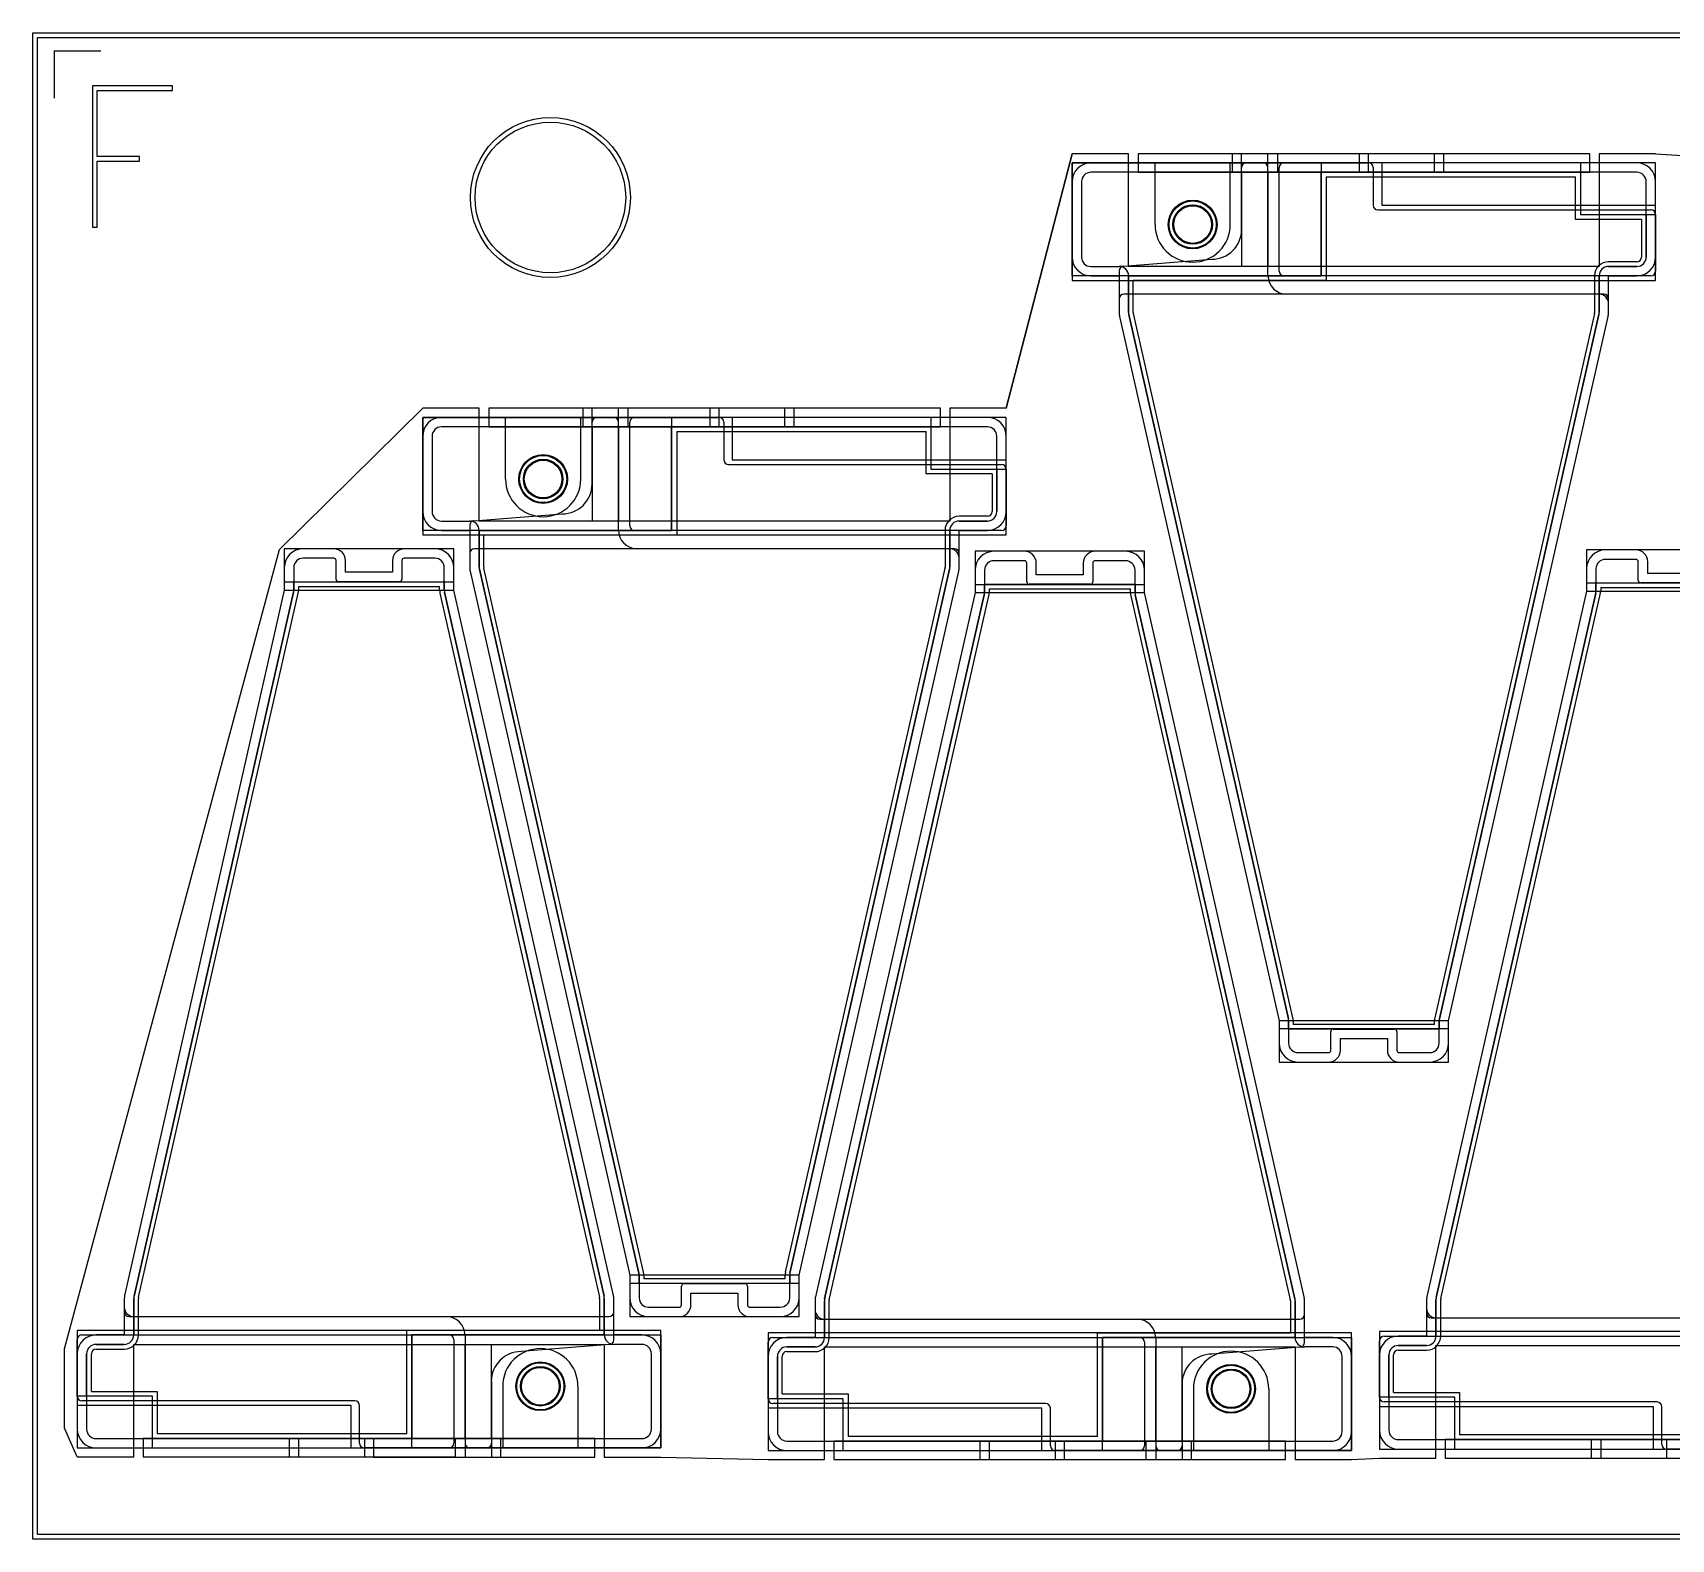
# Model space of a CAD drawing. Header units: millimetres. Extents: x 2.1 to 38.1, y 1.3 to 17.3.
# Drawn here: x 2.08 to 19.49, y 1.34 to 17.34 of the extents above; entities that cross this region are included whole.
import ezdxf

# ---------------------------------------------------------------- set-up
doc = ezdxf.new("R2010")
doc.units = ezdxf.units.MM
for name, color, linetype in [('CARBON', 5, 'Continuous'), ('CF_SHIELD_A', 161, 'Continuous'), ('CF_SHIELD_B', 141, 'Continuous'), ('COPPER_A', 6, 'Continuous'), ('COPPER_B', 211, 'Continuous'), ('COPPER_MID', 230, 'Continuous'), ('glue_pvdf_nonCond', 112, 'Continuous'), ('HOLES', 30, 'Continuous'), ('MARKERS', 1, 'Continuous'), ('OUTLINE', 50, 'Continuous'), ('pvdf_cut', 100, 'Continuous'), ('pvdf_raster', 112, 'Continuous'), ('PZT', 130, 'Continuous'), ('PZT_A', 100, 'Continuous'), ('PZT_RASTER', 116, 'Continuous')]:
    doc.layers.add(name, color=color, linetype=linetype)

msp = doc.modelspace()

# ---------------------------------------------------------------- linework, layer by layer
at = {"layer": 'CARBON'}
for centre, radius in [((14.406, 15.308), 0.259), ((14.406, 15.308), 0.21), ((7.505, 12.605), 0.259), ((7.505, 12.605), 0.21), ((7.475, 2.969), 0.259), ((7.475, 2.969), 0.21), ((14.814, 2.942), 0.259), ((14.814, 2.942), 0.21)]:
    msp.add_circle(centre, radius, dxfattribs=at)
at = {"layer": 'CF_SHIELD_A'}
for p, q in [((12.425, 13.356), (13.125, 16.06)), ((13.725, 16.06), (13.125, 16.06)), ((13.725, 14.863), (13.725, 16.06)), ((13.828, 16.06), (13.828, 15.863)), ((14.826, 16.06), (13.828, 16.06)), ((14.826, 16.06), (14.826, 15.863)), ((14.926, 15.863), (14.926, 16.06)), ((15.206, 16.06), (14.926, 16.06)), ((15.206, 15.863), (15.206, 16.06)), ((15.306, 16.059), (15.306, 15.863)), ((16.971, 16.059), (15.306, 16.059)), ((16.971, 16.059), (16.971, 15.863)), ((18.626, 16.059), (17.071, 16.059)), ((17.071, 16.059), (17.071, 15.863)), ((18.626, 15.863), (18.626, 16.059)), ((19.325, 16.059), (18.725, 16.059)), ((18.725, 16.059), (18.725, 14.863)), ((19.325, 16.059), (19.611, 16.042)), ((13.828, 15.863), (14.826, 15.863)), ((14.926, 15.863), (14.926, 14.863)), ((15.206, 15.863), (15.206, 14.863)), ((15.306, 15.863), (16.971, 15.863)), ((17.071, 15.863), (18.626, 15.863)), ((14.926, 14.863), (13.725, 14.863)), ((18.725, 14.863), (15.206, 14.863)), ((4.705, 11.858), (6.225, 13.357)), ((6.825, 13.357), (6.225, 13.357)), ((6.825, 12.159), (6.825, 13.357)), ((6.927, 13.357), (6.927, 13.159)), ((7.925, 13.357), (6.927, 13.357)), ((7.925, 13.357), (7.925, 13.159)), ((8.025, 13.159), (8.025, 13.357)), ((8.305, 13.357), (8.025, 13.357)), ((8.305, 13.159), (8.305, 13.357)), ((8.405, 13.356), (8.405, 13.159)), ((10.07, 13.356), (8.405, 13.356)), ((10.07, 13.356), (10.07, 13.159)), ((11.725, 13.356), (10.17, 13.356)), ((10.17, 13.356), (10.17, 13.159)), ((11.725, 13.159), (11.725, 13.356)), ((12.425, 13.356), (11.825, 13.356)), ((11.825, 13.356), (11.825, 12.159)), ((6.927, 13.159), (7.925, 13.159)), ((8.025, 13.159), (8.025, 12.159)), ((8.305, 13.159), (8.305, 12.159)), ((8.405, 13.159), (10.07, 13.159)), ((10.17, 13.159), (11.725, 13.159)), ((8.025, 12.159), (6.825, 12.159)), ((11.825, 12.159), (8.305, 12.159)), ((2.419, 3.368), (4.705, 11.858)), ((2.419, 2.524), (2.419, 3.368)), ((3.155, 2.218), (3.155, 3.414)), ((3.155, 3.414), (6.675, 3.414)), ((6.675, 2.414), (6.675, 3.414)), ((6.955, 2.414), (6.955, 3.414)), ((6.955, 3.414), (8.155, 3.414)), ((8.155, 3.414), (8.155, 2.217)), ((10.494, 2.19), (10.494, 3.387)), ((10.494, 3.387), (14.013, 3.387)), ((14.013, 2.387), (14.013, 3.387)), ((14.294, 3.387), (15.494, 3.387)), ((14.294, 2.387), (14.294, 3.387)), ((15.494, 3.387), (15.494, 2.19)), ((16.991, 2.205), (16.991, 3.402)), ((16.991, 3.402), (20.51, 3.402)), ((2.555, 2.218), (2.419, 2.524)), ((4.809, 2.414), (3.254, 2.414)), ((3.254, 2.414), (3.254, 2.218)), ((4.809, 2.218), (4.809, 2.414)), ((4.909, 2.218), (4.909, 2.414)), ((6.575, 2.414), (4.909, 2.414)), ((6.575, 2.218), (6.575, 2.414)), ((6.675, 2.414), (6.675, 2.217)), ((6.955, 2.414), (6.955, 2.217)), ((8.053, 2.414), (7.055, 2.414)), ((7.055, 2.217), (7.055, 2.414)), ((8.053, 2.217), (8.053, 2.414)), ((12.148, 2.387), (10.593, 2.387)), ((10.593, 2.387), (10.593, 2.19)), ((12.148, 2.19), (12.148, 2.387)), ((13.913, 2.387), (12.248, 2.387)), ((12.248, 2.19), (12.248, 2.387)), ((13.913, 2.19), (13.913, 2.387)), ((14.013, 2.387), (14.013, 2.19)), ((14.294, 2.387), (14.294, 2.19)), ((15.391, 2.387), (14.394, 2.387)), ((14.394, 2.19), (14.394, 2.387)), ((15.391, 2.19), (15.391, 2.387)), ((18.645, 2.402), (17.09, 2.402)), ((17.09, 2.402), (17.09, 2.205)), ((18.645, 2.205), (18.645, 2.402)), ((20.41, 2.402), (18.745, 2.402)), ((18.745, 2.205), (18.745, 2.402)), ((2.555, 2.218), (3.155, 2.218)), ((3.254, 2.218), (4.809, 2.218)), ((4.909, 2.218), (6.575, 2.218)), ((6.675, 2.217), (6.955, 2.217)), ((7.055, 2.217), (8.053, 2.217)), ((8.155, 2.217), (8.755, 2.217)), ((8.755, 2.217), (9.894, 2.19)), ((9.894, 2.19), (10.494, 2.19)), ((10.593, 2.19), (12.148, 2.19)), ((12.248, 2.19), (13.913, 2.19)), ((14.013, 2.19), (14.294, 2.19)), ((14.394, 2.19), (15.391, 2.19)), ((15.494, 2.19), (16.094, 2.19)), ((16.094, 2.19), (16.391, 2.205)), ((16.391, 2.205), (16.991, 2.205)), ((17.09, 2.205), (18.645, 2.205)), ((18.745, 2.205), (20.41, 2.205))]:
    msp.add_line(p, q, dxfattribs=at)
at = {"layer": 'CF_SHIELD_B'}
for p, q in [((13.125, 16.06), (12.425, 13.356)), ((13.725, 16.06), (13.125, 16.06)), ((13.725, 14.863), (13.725, 16.06)), ((13.828, 16.06), (13.828, 15.863)), ((16.179, 16.06), (13.828, 16.06)), ((16.179, 15.863), (16.179, 16.059)), ((18.626, 16.059), (16.271, 16.059)), ((16.271, 16.059), (16.271, 15.863)), ((18.626, 15.863), (18.626, 16.059)), ((19.325, 16.059), (18.725, 16.059)), ((18.725, 16.059), (18.725, 14.863)), ((19.325, 16.059), (19.611, 16.042)), ((13.828, 15.863), (16.179, 15.863)), ((16.271, 15.863), (18.626, 15.863)), ((18.725, 14.863), (13.725, 14.863)), ((4.705, 11.858), (6.225, 13.357)), ((6.825, 13.357), (6.225, 13.357)), ((6.825, 12.159), (6.825, 13.357)), ((6.927, 13.357), (6.927, 13.159)), ((9.279, 13.357), (6.927, 13.357)), ((9.279, 13.159), (9.279, 13.356)), ((11.725, 13.356), (9.37, 13.356)), ((9.37, 13.356), (9.37, 13.159)), ((11.725, 13.159), (11.725, 13.356)), ((12.425, 13.356), (11.825, 13.356)), ((11.825, 13.356), (11.825, 12.159)), ((6.927, 13.159), (9.279, 13.159)), ((9.37, 13.159), (11.725, 13.159)), ((11.825, 12.159), (6.825, 12.159)), ((2.419, 3.368), (4.705, 11.858)), ((2.419, 2.524), (2.419, 3.368)), ((3.155, 2.218), (3.155, 3.414)), ((3.155, 3.414), (8.155, 3.414)), ((8.155, 3.414), (8.155, 2.217)), ((10.494, 2.19), (10.494, 3.387)), ((10.494, 3.387), (15.494, 3.387)), ((15.494, 3.387), (15.494, 2.19)), ((16.991, 2.205), (16.991, 3.402)), ((16.991, 3.402), (21.991, 3.402)), ((2.555, 2.218), (2.419, 2.524)), ((5.609, 2.414), (3.254, 2.414)), ((3.254, 2.414), (3.254, 2.218)), ((5.609, 2.218), (5.609, 2.414)), ((8.053, 2.414), (5.701, 2.414)), ((5.701, 2.414), (5.701, 2.218)), ((8.053, 2.217), (8.053, 2.414)), ((12.948, 2.387), (10.593, 2.387)), ((10.593, 2.387), (10.593, 2.19)), ((12.948, 2.19), (12.948, 2.387)), ((15.391, 2.387), (13.04, 2.387)), ((13.04, 2.387), (13.04, 2.19)), ((15.391, 2.19), (15.391, 2.387)), ((19.445, 2.402), (17.09, 2.402)), ((17.09, 2.402), (17.09, 2.205)), ((19.445, 2.205), (19.445, 2.402)), ((2.555, 2.218), (3.155, 2.218)), ((3.254, 2.218), (5.609, 2.218)), ((5.701, 2.217), (8.053, 2.217)), ((8.155, 2.217), (8.755, 2.217)), ((8.755, 2.217), (9.894, 2.19)), ((9.894, 2.19), (10.494, 2.19)), ((10.593, 2.19), (12.948, 2.19)), ((13.04, 2.19), (15.391, 2.19)), ((15.494, 2.19), (16.094, 2.19)), ((16.094, 2.19), (16.391, 2.205)), ((16.391, 2.205), (16.991, 2.205)), ((17.09, 2.205), (19.445, 2.205))]:
    msp.add_line(p, q, dxfattribs=at)
at = {"layer": 'COPPER_A'}
for p, q in [((14.926, 15.256), (14.926, 15.913)), ((15.156, 15.963), (14.976, 15.963)), ((15.206, 14.768), (15.206, 15.913)), ((13.671, 14.866), (14.609, 14.939)), ((18.725, 14.568), (15.406, 14.568)), ((8.255, 13.259), (8.075, 13.259)), ((8.025, 12.552), (8.025, 13.209)), ((8.305, 12.064), (8.305, 13.209)), ((6.771, 12.162), (7.708, 12.236)), ((11.825, 11.864), (8.505, 11.864)), ((3.155, 3.709), (6.475, 3.709)), ((10.494, 3.682), (13.813, 3.682)), ((16.991, 3.696), (20.31, 3.696)), ((6.675, 3.509), (6.675, 2.364)), ((8.209, 3.411), (7.271, 3.338)), ((14.013, 3.482), (14.013, 2.337)), ((15.548, 3.384), (14.61, 3.31)), ((6.955, 3.021), (6.955, 2.364)), ((14.294, 2.994), (14.294, 2.337)), ((6.725, 2.314), (6.905, 2.314)), ((14.063, 2.287), (14.244, 2.287))]:
    msp.add_line(p, q, dxfattribs=at)
at = {"layer": 'COPPER_A', "linetype": 'Continuous', "lineweight": 25}
for p, q in [((13.625, 14.816), (13.625, 14.374)), ((18.825, 14.374), (18.825, 14.468)), ((13.63, 14.33), (15.325, 6.851)), ((17.125, 6.851), (18.82, 14.33)), ((6.725, 12.113), (6.725, 11.67)), ((6.355, 11.864), (4.955, 11.864)), ((20.191, 11.852), (18.791, 11.852)), ((4.755, 11.664), (4.755, 11.426)), ((6.555, 11.426), (6.555, 11.664)), ((11.925, 11.67), (11.925, 11.764)), ((13.694, 11.837), (12.294, 11.837)), ((6.73, 11.626), (8.425, 4.148)), ((10.225, 4.148), (11.92, 11.626)), ((12.094, 11.637), (12.094, 11.398)), ((13.894, 11.398), (13.894, 11.637)), ((18.591, 11.652), (18.591, 11.413)), ((4.755, 11.426), (3.06, 3.947)), ((8.25, 3.947), (6.555, 11.426)), ((12.094, 11.398), (10.399, 3.92)), ((15.589, 3.92), (13.894, 11.398)), ((18.591, 11.413), (16.896, 3.935)), ((15.325, 6.851), (15.325, 6.613)), ((17.125, 6.613), (17.125, 6.851)), ((15.525, 6.413), (16.925, 6.413)), ((8.425, 4.148), (8.425, 3.909)), ((10.225, 3.909), (10.225, 4.148)), ((3.055, 3.903), (3.055, 3.809)), ((8.255, 3.461), (8.255, 3.903)), ((10.394, 3.876), (10.394, 3.782)), ((15.594, 3.433), (15.594, 3.876)), ((16.891, 3.891), (16.891, 3.796)), ((8.625, 3.709), (10.025, 3.709))]:
    msp.add_line(p, q, dxfattribs=at)
at = {"layer": 'COPPER_A'}
for centre in [(14.406, 15.308), (7.505, 12.605), (7.475, 2.969), (14.814, 2.942)]:
    msp.add_circle(centre, 0.2, dxfattribs=at)
for centre, radius, start, end in [((14.976, 15.913), 0.05, 90, 180), ((15.156, 15.913), 0.05, 0, 90), ((14.609, 15.256), 0.317, 270, 0), ((13.675, 14.816), 0.05, 94.4736, 180), ((15.406, 14.768), 0.2, 180, 270), ((8.075, 13.209), 0.05, 90, 180), ((8.255, 13.209), 0.05, 0, 90), ((7.708, 12.552), 0.317, 270, 0), ((6.775, 12.113), 0.05, 94.4736, 180), ((8.505, 12.064), 0.2, 180, 270), ((6.475, 3.509), 0.2, 0, 90), ((13.813, 3.482), 0.2, 0, 90), ((7.271, 3.021), 0.317, 90, 180), ((8.205, 3.461), 0.05, 274.4736, 0), ((14.61, 2.994), 0.317, 90, 180), ((15.544, 3.433), 0.05, 274.4736, 0), ((6.725, 2.364), 0.05, 180, 270), ((6.905, 2.364), 0.05, 270, 0), ((14.063, 2.337), 0.05, 180, 270), ((14.244, 2.337), 0.05, 270, 0)]:
    msp.add_arc(centre, radius, start, end, dxfattribs=at)
at = {"layer": 'COPPER_A', "lineweight": 25}
for centre, start, end in [((18.725, 14.468), 0, 90), ((11.825, 11.764), 0, 90), ((3.155, 3.809), 180, 270), ((10.494, 3.782), 180, 270), ((16.991, 3.796), 180, 270)]:
    msp.add_arc(centre, 0.1, start, end, dxfattribs=at)
at = {"layer": 'COPPER_A', "linetype": 'Continuous', "lineweight": 25}
for centre, start, end in [((13.825, 14.374), 180, 192.7712), ((18.625, 14.374), 347.2288, 0), ((4.955, 11.664), 90, 180), ((6.355, 11.664), 0, 90), ((18.791, 11.652), 90, 180), ((6.925, 11.67), 180, 192.7712), ((11.725, 11.67), 347.2288, 0), ((12.294, 11.637), 90, 180), ((13.694, 11.637), 0, 90), ((15.525, 6.613), 180, 270), ((16.925, 6.613), 270, 0), ((3.255, 3.903), 167.2288, 180), ((8.055, 3.903), 0, 12.7712), ((8.625, 3.909), 180, 270), ((10.025, 3.909), 270, 0), ((10.594, 3.876), 167.2288, 180), ((15.394, 3.876), 0, 12.7712), ((17.091, 3.891), 167.2288, 180)]:
    msp.add_arc(centre, 0.2, start, end, dxfattribs=at)
at = {"layer": 'COPPER_B'}
for p, q in [((15.325, 14.813), (15.325, 15.913)), ((15.375, 15.963), (16.275, 15.963)), ((16.325, 15.913), (16.325, 15.513)), ((16.375, 15.463), (19.275, 15.463)), ((19.325, 15.413), (19.325, 14.813)), ((18.825, 14.763), (15.375, 14.763)), ((19.275, 14.763), (18.825, 14.763)), ((18.775, 14.568), (13.675, 14.568)), ((8.475, 13.259), (9.375, 13.259)), ((8.425, 12.109), (8.425, 13.209)), ((9.425, 13.209), (9.425, 12.809)), ((9.475, 12.759), (12.375, 12.759)), ((12.425, 12.709), (12.425, 12.109)), ((11.925, 12.059), (8.475, 12.059)), ((12.375, 12.059), (11.925, 12.059)), ((11.875, 11.864), (6.775, 11.864)), ((3.105, 3.709), (8.205, 3.709)), ((10.444, 3.682), (15.544, 3.682)), ((16.941, 3.696), (22.041, 3.696)), ((2.605, 3.514), (3.055, 3.514)), ((3.055, 3.514), (6.505, 3.514)), ((9.944, 3.487), (10.394, 3.487)), ((10.394, 3.487), (13.844, 3.487)), ((16.441, 3.502), (16.891, 3.502)), ((16.891, 3.502), (20.341, 3.502)), ((2.555, 2.864), (2.555, 3.464)), ((6.555, 3.464), (6.555, 2.364)), ((9.894, 2.837), (9.894, 3.437)), ((13.894, 3.437), (13.894, 2.337)), ((16.391, 2.852), (16.391, 3.452)), ((5.505, 2.814), (2.605, 2.814)), ((12.844, 2.787), (9.944, 2.787)), ((19.341, 2.802), (16.441, 2.802)), ((5.555, 2.364), (5.555, 2.764)), ((12.894, 2.337), (12.894, 2.737)), ((19.391, 2.352), (19.391, 2.752)), ((6.505, 2.314), (5.605, 2.314)), ((13.844, 2.287), (12.944, 2.287)), ((20.341, 2.302), (19.441, 2.302))]:
    msp.add_line(p, q, dxfattribs=at)
at = {"layer": 'COPPER_B', "linetype": 'Continuous', "lineweight": 25}
for p, q in [((13.625, 14.518), (13.625, 14.374)), ((18.825, 14.374), (18.825, 14.518)), ((13.63, 14.33), (15.325, 6.851)), ((17.125, 6.851), (18.82, 14.33)), ((6.355, 11.864), (4.955, 11.864)), ((20.191, 11.852), (18.791, 11.852)), ((4.755, 11.664), (4.755, 11.426)), ((6.555, 11.426), (6.555, 11.664)), ((6.725, 11.814), (6.725, 11.67)), ((11.925, 11.67), (11.925, 11.814)), ((13.694, 11.837), (12.294, 11.837)), ((6.73, 11.626), (8.425, 4.148)), ((10.225, 4.148), (11.92, 11.626)), ((12.094, 11.637), (12.094, 11.398)), ((13.894, 11.398), (13.894, 11.637)), ((18.591, 11.652), (18.591, 11.413)), ((4.755, 11.426), (3.06, 3.947)), ((8.25, 3.947), (6.555, 11.426)), ((12.094, 11.398), (10.399, 3.92)), ((15.589, 3.92), (13.894, 11.398)), ((18.591, 11.413), (16.896, 3.935)), ((15.325, 6.851), (15.325, 6.613)), ((17.125, 6.613), (17.125, 6.851)), ((15.525, 6.413), (16.925, 6.413)), ((8.425, 4.148), (8.425, 3.909)), ((10.225, 3.909), (10.225, 4.148)), ((3.055, 3.903), (3.055, 3.759)), ((8.255, 3.759), (8.255, 3.903)), ((10.394, 3.876), (10.394, 3.732)), ((15.594, 3.732), (15.594, 3.876)), ((16.891, 3.891), (16.891, 3.746)), ((8.625, 3.709), (10.025, 3.709))]:
    msp.add_line(p, q, dxfattribs=at)
at = {"layer": 'COPPER_B'}
for centre, start, end in [((15.375, 15.913), 90, 180), ((16.275, 15.913), 0, 90), ((16.375, 15.513), 180, 270), ((19.275, 15.413), 0, 90), ((15.375, 14.813), 180, 270), ((19.275, 14.813), 270, 0), ((18.775, 14.518), 0, 90), ((8.475, 13.209), 90, 180), ((9.375, 13.209), 0, 90), ((9.475, 12.809), 180, 270), ((12.375, 12.709), 0, 90), ((8.475, 12.109), 180, 270), ((12.375, 12.109), 270, 0), ((11.875, 11.814), 0, 90), ((3.105, 3.759), 180, 270), ((10.444, 3.732), 180, 270), ((16.941, 3.746), 180, 270), ((2.605, 3.464), 90, 180), ((6.505, 3.464), 0, 90), ((9.944, 3.437), 90, 180), ((13.844, 3.437), 0, 90), ((16.441, 3.452), 90, 180), ((2.605, 2.864), 180, 270), ((5.505, 2.764), 0, 90), ((9.944, 2.837), 180, 270), ((12.844, 2.737), 0, 90), ((16.441, 2.852), 180, 270), ((19.341, 2.752), 0, 90), ((5.605, 2.364), 180, 270), ((6.505, 2.364), 270, 0), ((12.944, 2.337), 180, 270), ((13.844, 2.337), 270, 0), ((19.441, 2.352), 180, 270)]:
    msp.add_arc(centre, 0.05, start, end, dxfattribs=at)
at = {"layer": 'COPPER_B', "lineweight": 25}
for centre, start, end in [((13.675, 14.518), 90, 180), ((6.775, 11.814), 90, 180), ((8.205, 3.759), 270, 0), ((15.544, 3.732), 270, 0)]:
    msp.add_arc(centre, 0.05, start, end, dxfattribs=at)
at = {"layer": 'COPPER_B', "linetype": 'Continuous', "lineweight": 25}
for centre, start, end in [((13.825, 14.374), 180, 192.7712), ((18.625, 14.374), 347.2288, 0), ((4.955, 11.664), 90, 180), ((6.355, 11.664), 0, 90), ((18.791, 11.652), 90, 180), ((6.925, 11.67), 180, 192.7712), ((11.725, 11.67), 347.2288, 0), ((12.294, 11.637), 90, 180), ((13.694, 11.637), 0, 90), ((15.525, 6.613), 180, 270), ((16.925, 6.613), 270, 0), ((3.255, 3.903), 167.2288, 180), ((8.055, 3.903), 0, 12.7712), ((8.625, 3.909), 180, 270), ((10.025, 3.909), 270, 0), ((10.594, 3.876), 167.2288, 180), ((15.394, 3.876), 0, 12.7712), ((17.091, 3.891), 167.2288, 180)]:
    msp.add_arc(centre, 0.2, start, end, dxfattribs=at)
at = {"layer": 'COPPER_MID', "linetype": 'Continuous', "lineweight": 25}
for p, q in [((14.006, 15.963), (13.325, 15.963)), ((19.125, 15.963), (14.806, 15.963)), ((13.125, 15.763), (13.125, 14.963)), ((19.325, 14.963), (19.325, 15.763)), ((13.325, 14.763), (13.625, 14.763)), ((13.625, 14.763), (13.625, 14.374)), ((18.825, 14.763), (19.125, 14.763)), ((18.825, 14.374), (18.825, 14.763)), ((13.63, 14.33), (15.325, 6.851)), ((17.125, 6.851), (18.82, 14.33)), ((7.105, 13.259), (6.425, 13.259)), ((12.225, 13.259), (7.905, 13.259)), ((6.225, 13.059), (6.225, 12.259)), ((12.425, 12.259), (12.425, 13.059)), ((6.425, 12.059), (6.725, 12.059)), ((6.725, 12.059), (6.725, 11.67)), ((11.925, 12.059), (12.225, 12.059)), ((11.925, 11.67), (11.925, 12.059)), ((6.355, 11.864), (4.955, 11.864)), ((20.191, 11.852), (18.791, 11.852)), ((4.755, 11.664), (4.755, 11.426)), ((6.555, 11.426), (6.555, 11.664)), ((13.694, 11.837), (12.294, 11.837)), ((6.73, 11.626), (8.425, 4.148)), ((10.225, 4.148), (11.92, 11.626)), ((12.094, 11.637), (12.094, 11.398)), ((13.894, 11.398), (13.894, 11.637)), ((18.591, 11.652), (18.591, 11.413)), ((4.755, 11.426), (3.06, 3.947)), ((8.25, 3.947), (6.555, 11.426)), ((12.094, 11.398), (10.399, 3.92)), ((15.589, 3.92), (13.894, 11.398)), ((18.591, 11.413), (16.896, 3.935)), ((15.325, 6.851), (15.325, 6.613)), ((17.125, 6.613), (17.125, 6.851)), ((15.525, 6.413), (16.925, 6.413)), ((8.425, 4.148), (8.425, 3.909)), ((10.225, 3.909), (10.225, 4.148)), ((3.055, 3.903), (3.055, 3.514)), ((8.255, 3.514), (8.255, 3.903)), ((10.394, 3.876), (10.394, 3.487)), ((15.594, 3.487), (15.594, 3.876)), ((16.891, 3.891), (16.891, 3.502)), ((8.625, 3.709), (10.025, 3.709)), ((3.055, 3.514), (2.755, 3.514)), ((8.555, 3.514), (8.255, 3.514)), ((10.394, 3.487), (10.094, 3.487)), ((15.894, 3.487), (15.594, 3.487)), ((16.891, 3.502), (16.591, 3.502)), ((2.555, 3.314), (2.555, 2.514)), ((8.755, 2.514), (8.755, 3.314)), ((9.894, 3.287), (9.894, 2.487)), ((16.094, 2.487), (16.094, 3.287)), ((16.391, 3.302), (16.391, 2.502)), ((2.755, 2.314), (7.075, 2.314)), ((7.875, 2.314), (8.555, 2.314)), ((10.094, 2.287), (14.414, 2.287)), ((15.214, 2.287), (15.894, 2.287)), ((16.591, 2.302), (20.91, 2.302))]:
    msp.add_line(p, q, dxfattribs=at)
at = {"layer": 'COPPER_MID'}
for p, q in [((14.006, 15.308), (14.006, 15.963)), ((14.806, 15.308), (14.806, 15.963)), ((7.105, 12.605), (7.105, 13.259)), ((7.905, 12.605), (7.905, 13.259)), ((7.075, 2.969), (7.075, 2.314)), ((7.875, 2.969), (7.875, 2.314)), ((14.414, 2.942), (14.414, 2.287)), ((15.214, 2.942), (15.214, 2.287))]:
    msp.add_line(p, q, dxfattribs=at)
at = {"layer": 'COPPER_MID', "linetype": 'Continuous', "lineweight": 25}
for centre, start, end in [((13.325, 15.763), 90, 180), ((19.125, 15.763), 0, 90), ((13.325, 14.963), 180, 270), ((19.125, 14.963), 270, 0), ((13.825, 14.374), 180, 192.7712), ((18.625, 14.374), 347.2288, 0), ((6.425, 13.059), 90, 180), ((12.225, 13.059), 0, 90), ((6.425, 12.259), 180, 270), ((12.225, 12.259), 270, 0), ((4.955, 11.664), 90, 180), ((6.355, 11.664), 0, 90), ((18.791, 11.652), 90, 180), ((6.925, 11.67), 180, 192.7712), ((11.725, 11.67), 347.2288, 0), ((12.294, 11.637), 90, 180), ((13.694, 11.637), 0, 90), ((15.525, 6.613), 180, 270), ((16.925, 6.613), 270, 0), ((3.255, 3.903), 167.2288, 180), ((8.055, 3.903), 0, 12.7712), ((8.625, 3.909), 180, 270), ((10.025, 3.909), 270, 0), ((10.594, 3.876), 167.2288, 180), ((15.394, 3.876), 0, 12.7712), ((17.091, 3.891), 167.2288, 180), ((2.755, 3.314), 90, 180), ((8.555, 3.314), 0, 90), ((10.094, 3.287), 90, 180), ((15.894, 3.287), 0, 90), ((16.591, 3.302), 90, 180), ((2.755, 2.514), 180, 270), ((8.555, 2.514), 270, 0), ((10.094, 2.487), 180, 270), ((15.894, 2.487), 270, 0), ((16.591, 2.502), 180, 270)]:
    msp.add_arc(centre, 0.2, start, end, dxfattribs=at)
at = {"layer": 'COPPER_MID'}
for centre, start, end in [((14.406, 15.308), 180, 0), ((7.505, 12.605), 180, 0), ((7.475, 2.969), 0, 180), ((14.814, 2.942), 0, 180)]:
    msp.add_arc(centre, 0.4, start, end, dxfattribs=at)
at = {"layer": 'glue_pvdf_nonCond'}
for p, q in [((13.125, 14.763), (13.125, 15.963)), ((13.125, 15.963), (15.77, 15.963)), ((15.77, 15.963), (15.77, 14.763)), ((19.325, 15.963), (16.415, 15.963)), ((16.415, 15.963), (16.415, 15.513)), ((19.325, 15.513), (19.325, 15.963)), ((16.415, 15.513), (19.325, 15.513)), ((15.77, 14.763), (13.125, 14.763)), ((6.225, 12.059), (6.225, 13.259)), ((6.225, 13.259), (8.87, 13.259)), ((8.87, 13.259), (8.87, 12.059)), ((12.425, 13.259), (9.514, 13.259)), ((9.514, 13.259), (9.514, 12.809)), ((12.425, 12.809), (12.425, 13.259)), ((9.514, 12.809), (12.425, 12.809)), ((8.87, 12.059), (6.225, 12.059)), ((6.11, 3.514), (8.755, 3.514)), ((6.11, 2.314), (6.11, 3.514)), ((8.755, 3.514), (8.755, 2.314)), ((13.449, 3.487), (16.094, 3.487)), ((13.449, 2.287), (13.449, 3.487)), ((16.094, 3.487), (16.094, 2.287)), ((5.465, 2.764), (2.555, 2.764)), ((2.555, 2.764), (2.555, 2.314)), ((5.465, 2.314), (5.465, 2.764)), ((12.804, 2.737), (9.894, 2.737)), ((9.894, 2.737), (9.894, 2.287)), ((12.804, 2.287), (12.804, 2.737)), ((19.301, 2.752), (16.391, 2.752)), ((16.391, 2.752), (16.391, 2.302)), ((19.301, 2.302), (19.301, 2.752)), ((2.555, 2.314), (5.465, 2.314)), ((8.755, 2.314), (6.11, 2.314)), ((9.894, 2.287), (12.804, 2.287)), ((16.094, 2.287), (13.449, 2.287)), ((16.391, 2.302), (19.301, 2.302))]:
    msp.add_line(p, q, dxfattribs=at)
for points in [[(4.755, 11.513), (6.555, 11.513), (6.555, 11.864), (4.755, 11.864)], [(18.591, 11.501), (20.391, 11.501), (20.391, 11.852), (18.591, 11.852)], [(12.094, 11.486), (13.894, 11.486), (13.894, 11.837), (12.094, 11.837)], [(17.125, 6.764), (15.325, 6.764), (15.325, 6.413), (17.125, 6.413)], [(10.225, 4.06), (8.425, 4.06), (8.425, 3.709), (10.225, 3.709)]]:
    msp.add_lwpolyline(points, close=True, dxfattribs=at)
at = {"layer": 'HOLES'}
for radius in [0.85, 0.8]:
    msp.add_circle((7.582, 15.595), radius, dxfattribs=at)
at = {"layer": 'MARKERS'}
for p, q in [((2.309, 17.153), (2.804, 17.153)), ((2.309, 17.153), (2.309, 16.651)), ((2.718, 16.781), (2.718, 15.281)), ((3.568, 16.781), (2.718, 16.781)), ((2.768, 16.031), (2.768, 16.731)), ((2.768, 16.731), (3.568, 16.731)), ((3.568, 16.731), (3.568, 16.781)), ((3.218, 16.031), (2.768, 16.031)), ((3.218, 15.981), (3.218, 16.031)), ((2.768, 15.281), (2.768, 15.981)), ((2.768, 15.981), (3.218, 15.981)), ((2.718, 15.281), (2.768, 15.281))]:
    msp.add_line(p, q, dxfattribs=at)
at = {"layer": 'OUTLINE'}
for points in [[(38.082, 16.315), (38.082, 1.345), (2.082, 1.345), (2.082, 17.345), (37.053, 17.345)], [(38.032, 16.295), (38.032, 1.395), (2.132, 1.395), (2.132, 17.295), (37.032, 17.295)]]:
    msp.add_lwpolyline(points, dxfattribs=at)
at = {"layer": 'pvdf_cut'}
for p, q in [((13.125, 14.763), (13.125, 15.963)), ((13.125, 15.963), (15.77, 15.963)), ((15.77, 15.963), (15.77, 14.763)), ((19.325, 15.963), (18.525, 15.963)), ((18.525, 15.963), (18.525, 15.413)), ((19.325, 15.413), (19.325, 15.963)), ((18.525, 15.413), (19.325, 15.413)), ((15.77, 14.763), (13.125, 14.763)), ((6.225, 12.059), (6.225, 13.259)), ((6.225, 13.259), (8.87, 13.259)), ((8.87, 13.259), (8.87, 12.059)), ((12.425, 13.259), (11.625, 13.259)), ((11.625, 13.259), (11.625, 12.709)), ((12.425, 12.709), (12.425, 13.259)), ((11.625, 12.709), (12.425, 12.709)), ((8.87, 12.059), (6.225, 12.059)), ((6.11, 3.514), (8.755, 3.514)), ((6.11, 2.314), (6.11, 3.514)), ((8.755, 3.514), (8.755, 2.314)), ((13.449, 3.487), (16.094, 3.487)), ((13.449, 2.287), (13.449, 3.487)), ((16.094, 3.487), (16.094, 2.287)), ((3.355, 2.864), (2.555, 2.864)), ((2.555, 2.864), (2.555, 2.314)), ((3.355, 2.314), (3.355, 2.864)), ((10.694, 2.837), (9.894, 2.837)), ((9.894, 2.837), (9.894, 2.287)), ((10.694, 2.287), (10.694, 2.837)), ((17.191, 2.852), (16.391, 2.852)), ((16.391, 2.852), (16.391, 2.302)), ((17.191, 2.302), (17.191, 2.852)), ((2.555, 2.314), (3.355, 2.314)), ((8.755, 2.314), (6.11, 2.314)), ((9.894, 2.287), (10.694, 2.287)), ((16.094, 2.287), (13.449, 2.287)), ((16.391, 2.302), (17.191, 2.302))]:
    msp.add_line(p, q, dxfattribs=at)
for points in [[(4.755, 11.513), (6.555, 11.513), (6.555, 11.864), (4.755, 11.864)], [(18.591, 11.501), (20.391, 11.501), (20.391, 11.852), (18.591, 11.852)], [(12.094, 11.486), (13.894, 11.486), (13.894, 11.837), (12.094, 11.837)], [(17.125, 6.764), (15.325, 6.764), (15.325, 6.413), (17.125, 6.413)], [(10.225, 4.06), (8.425, 4.06), (8.425, 3.709), (10.225, 3.709)]]:
    msp.add_lwpolyline(points, close=True, dxfattribs=at)
at = {"layer": 'pvdf_raster', "linetype": 'Continuous', "lineweight": 25}
for p, q in [((15.77, 15.863), (18.525, 15.863)), ((15.825, 15.813), (18.475, 15.813)), ((19.175, 15.363), (19.175, 14.963)), ((19.225, 15.413), (19.225, 14.963)), ((19.125, 14.913), (18.825, 14.913)), ((19.125, 14.863), (18.825, 14.863)), ((13.725, 14.374), (13.725, 14.763)), ((13.775, 14.374), (13.775, 14.713)), ((18.675, 14.763), (18.675, 14.374)), ((18.725, 14.763), (18.725, 14.374)), ((15.423, 6.873), (13.728, 14.352)), ((15.471, 6.884), (13.776, 14.363)), ((18.674, 14.363), (16.979, 6.884)), ((18.723, 14.352), (17.028, 6.873)), ((8.87, 13.159), (11.625, 13.159)), ((8.925, 13.109), (11.575, 13.109)), ((12.325, 12.709), (12.325, 12.259)), ((12.275, 12.659), (12.275, 12.259)), ((12.225, 12.209), (11.925, 12.209)), ((6.825, 11.67), (6.825, 12.059)), ((11.775, 12.059), (11.775, 11.67)), ((11.825, 12.059), (11.825, 11.67)), ((12.225, 12.159), (11.925, 12.159)), ((6.875, 11.67), (6.875, 12.009)), ((4.855, 11.514), (6.455, 11.514)), ((4.855, 11.426), (4.855, 11.514)), ((6.455, 11.514), (6.455, 11.426)), ((8.522, 4.17), (6.827, 11.648)), ((8.571, 4.181), (6.876, 11.659)), ((11.773, 11.659), (10.078, 4.181)), ((11.822, 11.648), (10.127, 4.17)), ((18.691, 11.502), (20.291, 11.502)), ((18.691, 11.413), (18.691, 11.502)), ((3.158, 3.925), (4.853, 11.404)), ((3.206, 3.914), (4.901, 11.393)), ((4.905, 11.464), (6.405, 11.464)), ((6.409, 11.393), (8.104, 3.914)), ((6.458, 11.404), (8.153, 3.925)), ((10.496, 3.898), (12.192, 11.376)), ((10.545, 3.887), (12.24, 11.365)), ((12.194, 11.487), (13.794, 11.487)), ((12.194, 11.398), (12.194, 11.487)), ((12.244, 11.437), (13.744, 11.437)), ((13.748, 11.365), (15.443, 3.887)), ((13.794, 11.487), (13.794, 11.398)), ((13.796, 11.376), (15.492, 3.898)), ((16.993, 3.913), (18.688, 11.391)), ((17.042, 3.902), (18.737, 11.38)), ((18.741, 11.452), (20.241, 11.452)), ((15.425, 6.763), (15.425, 6.851)), ((16.975, 6.813), (15.475, 6.813)), ((17.025, 6.851), (17.025, 6.763)), ((17.025, 6.763), (15.425, 6.763)), ((8.525, 4.059), (8.525, 4.148)), ((10.125, 4.059), (8.525, 4.059)), ((10.075, 4.109), (8.575, 4.109)), ((10.125, 4.148), (10.125, 4.059)), ((3.155, 3.514), (3.155, 3.903)), ((3.205, 3.514), (3.205, 3.903)), ((8.105, 3.903), (8.105, 3.564)), ((8.155, 3.903), (8.155, 3.514)), ((10.494, 3.487), (10.494, 3.876)), ((10.544, 3.487), (10.544, 3.876)), ((15.444, 3.876), (15.444, 3.537)), ((15.494, 3.876), (15.494, 3.487)), ((16.991, 3.502), (16.991, 3.891)), ((17.041, 3.502), (17.041, 3.891)), ((2.655, 2.864), (2.655, 3.314)), ((2.705, 2.914), (2.705, 3.314)), ((2.755, 3.414), (3.055, 3.414)), ((2.755, 3.364), (3.055, 3.364)), ((10.094, 3.387), (10.394, 3.387)), ((10.094, 3.337), (10.394, 3.337)), ((16.591, 3.402), (16.891, 3.402)), ((16.591, 3.352), (16.891, 3.352)), ((9.994, 2.837), (9.994, 3.287)), ((10.044, 2.887), (10.044, 3.287)), ((16.491, 2.852), (16.491, 3.302)), ((16.541, 2.902), (16.541, 3.302)), ((6.055, 2.464), (3.405, 2.464)), ((13.394, 2.437), (10.744, 2.437)), ((19.891, 2.452), (17.241, 2.452)), ((6.11, 2.414), (3.355, 2.414)), ((13.449, 2.387), (10.694, 2.387)), ((19.946, 2.402), (17.191, 2.402))]:
    msp.add_line(p, q, dxfattribs=at)
at = {"layer": 'pvdf_raster'}
for p, q in [((15.77, 14.763), (15.77, 15.863)), ((18.525, 15.863), (18.525, 15.413)), ((15.825, 15.813), (15.825, 14.763)), ((18.475, 15.363), (18.475, 15.813)), ((19.175, 15.363), (18.475, 15.363)), ((18.525, 15.413), (19.225, 15.413)), ((13.725, 14.763), (15.77, 14.763)), ((15.825, 14.713), (13.775, 14.713)), ((15.825, 14.763), (15.825, 14.713)), ((8.87, 12.059), (8.87, 13.159)), ((8.925, 13.109), (8.925, 12.059)), ((11.575, 12.659), (11.575, 13.109)), ((11.625, 13.159), (11.625, 12.709)), ((11.625, 12.709), (12.325, 12.709)), ((12.275, 12.659), (11.575, 12.659)), ((6.825, 12.059), (8.87, 12.059)), ((8.925, 12.059), (8.925, 12.009)), ((8.925, 12.009), (6.875, 12.009)), ((4.905, 11.464), (4.905, 11.426)), ((6.405, 11.426), (6.405, 11.464)), ((12.244, 11.437), (12.244, 11.398)), ((13.744, 11.398), (13.744, 11.437)), ((18.741, 11.452), (18.741, 11.413)), ((15.475, 6.851), (15.475, 6.813)), ((16.975, 6.813), (16.975, 6.851)), ((8.575, 4.148), (8.575, 4.109)), ((10.075, 4.109), (10.075, 4.148)), ((6.055, 3.514), (6.055, 3.564)), ((6.055, 3.564), (8.105, 3.564)), ((6.055, 2.464), (6.055, 3.514)), ((8.155, 3.514), (6.11, 3.514)), ((6.11, 3.514), (6.11, 2.414)), ((13.394, 3.487), (13.394, 3.537)), ((13.394, 3.537), (15.444, 3.537)), ((13.394, 2.437), (13.394, 3.487)), ((15.494, 3.487), (13.449, 3.487)), ((13.449, 3.487), (13.449, 2.387)), ((3.355, 2.864), (2.655, 2.864)), ((2.705, 2.914), (3.405, 2.914)), ((3.355, 2.414), (3.355, 2.864)), ((3.405, 2.914), (3.405, 2.464)), ((10.694, 2.837), (9.994, 2.837)), ((10.044, 2.887), (10.744, 2.887)), ((10.694, 2.387), (10.694, 2.837)), ((10.744, 2.887), (10.744, 2.437)), ((17.191, 2.852), (16.491, 2.852)), ((16.541, 2.902), (17.241, 2.902)), ((17.191, 2.402), (17.191, 2.852)), ((17.241, 2.902), (17.241, 2.452))]:
    msp.add_line(p, q, dxfattribs=at)
at = {"layer": 'pvdf_raster', "linetype": 'Continuous', "lineweight": 25}
for centre, radius, start, end in [((18.825, 14.763), 0.15, 90, 180), ((18.825, 14.763), 0.1, 90, 180), ((19.125, 14.963), 0.1, 270, 0), ((19.125, 14.963), 0.05, 270, 0), ((13.825, 14.374), 0.1, 180, 192.7712), ((13.825, 14.374), 0.05, 180, 192.7712), ((18.625, 14.374), 0.05, 347.2288, 0), ((18.625, 14.374), 0.1, 347.2288, 0), ((11.925, 12.059), 0.15, 90, 180), ((12.225, 12.259), 0.1, 270, 0), ((12.225, 12.259), 0.05, 270, 0), ((11.925, 12.059), 0.1, 90, 180), ((6.925, 11.67), 0.1, 180, 192.7712), ((6.925, 11.67), 0.05, 180, 192.7712), ((11.725, 11.67), 0.05, 347.2288, 0), ((11.725, 11.67), 0.1, 347.2288, 0), ((4.755, 11.426), 0.1, 347.2288, 0), ((4.755, 11.426), 0.15, 347.2288, 0), ((6.555, 11.426), 0.15, 180, 192.7712), ((6.555, 11.426), 0.1, 180, 192.7712), ((12.094, 11.398), 0.1, 347.2288, 0), ((12.094, 11.398), 0.15, 347.2288, 0), ((13.894, 11.398), 0.15, 180, 192.7712), ((13.894, 11.398), 0.1, 180, 192.7712), ((18.591, 11.413), 0.1, 347.2288, 0), ((18.591, 11.413), 0.15, 347.2288, 0), ((15.325, 6.851), 0.1, 0, 12.7712), ((15.325, 6.851), 0.15, 0, 12.7712), ((17.125, 6.851), 0.15, 167.2288, 180), ((17.125, 6.851), 0.1, 167.2288, 180), ((8.425, 4.148), 0.15, 0, 12.7712), ((10.225, 4.148), 0.15, 167.2288, 180), ((8.425, 4.148), 0.1, 0, 12.7712), ((10.225, 4.148), 0.1, 167.2288, 180), ((3.255, 3.903), 0.1, 167.2288, 180), ((3.255, 3.903), 0.05, 167.2288, 180), ((8.055, 3.903), 0.05, 0, 12.7712), ((8.055, 3.903), 0.1, 0, 12.7712), ((10.594, 3.876), 0.1, 167.2288, 180), ((10.594, 3.876), 0.05, 167.2288, 180), ((15.394, 3.876), 0.05, 0, 12.7712), ((15.394, 3.876), 0.1, 0, 12.7712), ((17.091, 3.891), 0.1, 167.2288, 180), ((17.091, 3.891), 0.05, 167.2288, 180), ((3.055, 3.514), 0.1, 270, 0), ((3.055, 3.514), 0.15, 270, 0), ((10.394, 3.487), 0.1, 270, 0), ((10.394, 3.487), 0.15, 270, 0), ((16.891, 3.502), 0.1, 270, 0), ((16.891, 3.502), 0.15, 270, 0), ((2.755, 3.314), 0.1, 90, 180), ((2.755, 3.314), 0.05, 90, 180), ((10.094, 3.287), 0.1, 90, 180), ((10.094, 3.287), 0.05, 90, 180), ((16.591, 3.302), 0.1, 90, 180), ((16.591, 3.302), 0.05, 90, 180)]:
    msp.add_arc(centre, radius, start, end, dxfattribs=at)
at = {"layer": 'PZT', "linetype": 'Continuous', "lineweight": 25}
for p, q in [((19.125, 15.963), (13.325, 15.963)), ((19.125, 15.863), (13.325, 15.863)), ((13.125, 15.763), (13.125, 14.963)), ((13.225, 15.763), (13.225, 14.963)), ((19.225, 14.963), (19.225, 15.763)), ((19.325, 14.963), (19.325, 15.763)), ((13.325, 14.863), (13.625, 14.863)), ((18.825, 14.863), (19.125, 14.863)), ((13.325, 14.763), (13.625, 14.763)), ((13.625, 14.763), (13.625, 14.374)), ((13.725, 14.763), (13.725, 14.374)), ((18.725, 14.374), (18.725, 14.763)), ((18.825, 14.763), (19.125, 14.763)), ((18.825, 14.374), (18.825, 14.763)), ((13.63, 14.33), (15.325, 6.851)), ((13.728, 14.352), (15.423, 6.873)), ((17.028, 6.873), (18.723, 14.352)), ((17.125, 6.851), (18.82, 14.33)), ((12.225, 13.259), (6.425, 13.259)), ((6.225, 13.059), (6.225, 12.259)), ((6.325, 13.059), (6.325, 12.259)), ((12.225, 13.159), (6.425, 13.159)), ((12.325, 12.259), (12.325, 13.059)), ((12.425, 12.259), (12.425, 13.059)), ((6.425, 12.159), (6.725, 12.159)), ((6.425, 12.059), (6.725, 12.059)), ((6.725, 12.059), (6.725, 11.67)), ((6.825, 12.059), (6.825, 11.67)), ((11.825, 11.67), (11.825, 12.059)), ((11.925, 12.159), (12.225, 12.159)), ((11.925, 12.059), (12.225, 12.059)), ((11.925, 11.67), (11.925, 12.059)), ((5.28, 11.864), (4.955, 11.864)), ((6.355, 11.864), (6.03, 11.864)), ((19.116, 11.852), (18.791, 11.852)), ((4.755, 11.664), (4.755, 11.426)), ((4.855, 11.664), (4.855, 11.426)), ((5.28, 11.764), (4.955, 11.764)), ((5.305, 11.539), (5.305, 11.739)), ((5.405, 11.614), (5.405, 11.739)), ((5.905, 11.739), (5.905, 11.614)), ((6.005, 11.739), (6.005, 11.539)), ((6.355, 11.764), (6.03, 11.764)), ((6.455, 11.426), (6.455, 11.664)), ((6.555, 11.426), (6.555, 11.664)), ((12.619, 11.837), (12.294, 11.837)), ((12.619, 11.737), (12.294, 11.737)), ((12.644, 11.512), (12.644, 11.712)), ((12.744, 11.587), (12.744, 11.712)), ((13.244, 11.712), (13.244, 11.587)), ((13.344, 11.712), (13.344, 11.512)), ((13.694, 11.837), (13.369, 11.837)), ((13.694, 11.737), (13.369, 11.737)), ((19.116, 11.752), (18.791, 11.752)), ((19.141, 11.527), (19.141, 11.727)), ((19.241, 11.602), (19.241, 11.727)), ((5.98, 11.514), (5.33, 11.514)), ((5.905, 11.614), (5.405, 11.614)), ((6.73, 11.626), (8.425, 4.148)), ((6.827, 11.648), (8.522, 4.17)), ((10.127, 4.17), (11.822, 11.648)), ((10.225, 4.148), (11.92, 11.626)), ((12.094, 11.637), (12.094, 11.398)), ((12.194, 11.637), (12.194, 11.398)), ((13.244, 11.587), (12.744, 11.587)), ((13.794, 11.398), (13.794, 11.637)), ((13.894, 11.398), (13.894, 11.637)), ((18.591, 11.652), (18.591, 11.413)), ((18.691, 11.652), (18.691, 11.413)), ((19.816, 11.502), (19.166, 11.502)), ((19.741, 11.602), (19.241, 11.602)), ((4.755, 11.426), (3.06, 3.947)), ((4.853, 11.404), (3.158, 3.925)), ((8.153, 3.925), (6.458, 11.404)), ((8.25, 3.947), (6.555, 11.426)), ((12.094, 11.398), (10.399, 3.92)), ((12.192, 11.376), (10.496, 3.898)), ((13.319, 11.487), (12.669, 11.487)), ((15.492, 3.898), (13.796, 11.376)), ((15.589, 3.92), (13.894, 11.398)), ((18.591, 11.413), (16.896, 3.935)), ((18.688, 11.391), (16.993, 3.913)), ((15.325, 6.851), (15.325, 6.613)), ((15.425, 6.851), (15.425, 6.613)), ((17.025, 6.613), (17.025, 6.851)), ((17.125, 6.613), (17.125, 6.851)), ((15.875, 6.538), (15.875, 6.738)), ((15.9, 6.763), (16.55, 6.763)), ((15.975, 6.663), (16.475, 6.663)), ((15.975, 6.538), (15.975, 6.663)), ((16.475, 6.663), (16.475, 6.538)), ((16.575, 6.738), (16.575, 6.538)), ((15.525, 6.513), (15.85, 6.513)), ((16.6, 6.513), (16.925, 6.513)), ((15.525, 6.413), (15.85, 6.413)), ((16.6, 6.413), (16.925, 6.413)), ((8.425, 4.148), (8.425, 3.909)), ((8.525, 4.148), (8.525, 3.909)), ((8.975, 3.834), (8.975, 4.034)), ((9, 4.059), (9.65, 4.059)), ((9.675, 4.034), (9.675, 3.834)), ((10.125, 3.909), (10.125, 4.148)), ((10.225, 3.909), (10.225, 4.148)), ((3.055, 3.903), (3.055, 3.514)), ((3.155, 3.903), (3.155, 3.514)), ((8.155, 3.514), (8.155, 3.903)), ((8.255, 3.514), (8.255, 3.903)), ((9.075, 3.959), (9.575, 3.959)), ((9.075, 3.834), (9.075, 3.959)), ((9.575, 3.959), (9.575, 3.834)), ((10.394, 3.876), (10.394, 3.487)), ((10.494, 3.876), (10.494, 3.487)), ((15.494, 3.487), (15.494, 3.876)), ((15.594, 3.487), (15.594, 3.876)), ((16.891, 3.891), (16.891, 3.502)), ((16.991, 3.891), (16.991, 3.502)), ((8.625, 3.809), (8.95, 3.809)), ((8.625, 3.709), (8.95, 3.709)), ((9.7, 3.809), (10.025, 3.809)), ((9.7, 3.709), (10.025, 3.709)), ((3.055, 3.514), (2.755, 3.514)), ((8.555, 3.514), (8.255, 3.514)), ((10.394, 3.487), (10.094, 3.487)), ((15.894, 3.487), (15.594, 3.487)), ((16.891, 3.502), (16.591, 3.502)), ((2.555, 3.314), (2.555, 2.514)), ((2.655, 3.314), (2.655, 2.514)), ((3.055, 3.414), (2.755, 3.414)), ((8.555, 3.414), (8.255, 3.414)), ((8.655, 2.514), (8.655, 3.314)), ((8.755, 2.514), (8.755, 3.314)), ((10.394, 3.387), (10.094, 3.387)), ((15.894, 3.387), (15.594, 3.387)), ((16.891, 3.402), (16.591, 3.402)), ((9.894, 3.287), (9.894, 2.487)), ((9.994, 3.287), (9.994, 2.487)), ((15.994, 2.487), (15.994, 3.287)), ((16.094, 2.487), (16.094, 3.287)), ((16.391, 3.302), (16.391, 2.502)), ((16.491, 3.302), (16.491, 2.502)), ((2.755, 2.414), (8.555, 2.414)), ((2.755, 2.314), (8.555, 2.314)), ((10.094, 2.387), (15.894, 2.387)), ((10.094, 2.287), (15.894, 2.287)), ((16.591, 2.402), (22.391, 2.402)), ((16.591, 2.302), (22.391, 2.302))]:
    msp.add_line(p, q, dxfattribs=at)
for centre, radius, start, end in [((13.325, 15.763), 0.2, 90, 180), ((13.325, 15.763), 0.1, 90, 180), ((19.125, 15.763), 0.2, 0, 90), ((19.125, 15.763), 0.1, 0, 90), ((13.325, 14.963), 0.2, 180, 270), ((13.325, 14.963), 0.1, 180, 270), ((13.625, 14.763), 0.1, 0, 90), ((18.825, 14.763), 0.1, 90, 180), ((19.125, 14.963), 0.1, 270, 0), ((19.125, 14.963), 0.2, 270, 0), ((13.825, 14.374), 0.2, 180, 192.7712), ((13.825, 14.374), 0.1, 180, 192.7712), ((18.625, 14.374), 0.1, 347.2288, 0), ((18.625, 14.374), 0.2, 347.2288, 0), ((6.425, 13.059), 0.2, 90, 180), ((12.225, 13.059), 0.2, 0, 90), ((6.425, 13.059), 0.1, 90, 180), ((12.225, 13.059), 0.1, 0, 90), ((6.425, 12.259), 0.2, 180, 270), ((6.425, 12.259), 0.1, 180, 270), ((12.225, 12.259), 0.1, 270, 0), ((12.225, 12.259), 0.2, 270, 0), ((6.725, 12.059), 0.1, 0, 90), ((11.925, 12.059), 0.1, 90, 180), ((4.955, 11.664), 0.2, 90, 180), ((5.28, 11.739), 0.125, 0, 90), ((6.03, 11.739), 0.125, 90, 180), ((6.355, 11.664), 0.2, 0, 90), ((18.791, 11.652), 0.2, 90, 180), ((19.116, 11.727), 0.125, 0, 90), ((4.955, 11.664), 0.1, 90, 180), ((5.28, 11.739), 0.025, 0, 90), ((6.03, 11.739), 0.025, 90, 180), ((6.355, 11.664), 0.1, 0, 90), ((6.925, 11.67), 0.2, 180, 192.7712), ((6.925, 11.67), 0.1, 180, 192.7712), ((11.725, 11.67), 0.1, 347.2288, 0), ((11.725, 11.67), 0.2, 347.2288, 0), ((12.294, 11.637), 0.2, 90, 180), ((12.294, 11.637), 0.1, 90, 180), ((12.619, 11.712), 0.125, 0, 90), ((12.619, 11.712), 0.025, 0, 90), ((13.369, 11.712), 0.125, 90, 180), ((13.369, 11.712), 0.025, 90, 180), ((13.694, 11.637), 0.2, 0, 90), ((13.694, 11.637), 0.1, 0, 90), ((18.791, 11.652), 0.1, 90, 180), ((19.116, 11.727), 0.025, 0, 90), ((5.33, 11.539), 0.025, 180, 270), ((5.98, 11.539), 0.025, 270, 0), ((12.669, 11.512), 0.025, 180, 270), ((13.319, 11.512), 0.025, 270, 0), ((19.166, 11.527), 0.025, 180, 270), ((4.755, 11.426), 0.1, 347.2288, 0), ((6.555, 11.426), 0.1, 180, 192.7712), ((12.094, 11.398), 0.1, 347.2288, 0), ((13.894, 11.398), 0.1, 180, 192.7712), ((18.591, 11.413), 0.1, 347.2288, 0), ((15.325, 6.851), 0.1, 0, 12.7712), ((17.125, 6.851), 0.1, 167.2288, 180), ((15.9, 6.738), 0.025, 90, 180), ((16.55, 6.738), 0.025, 0, 90), ((15.525, 6.613), 0.2, 180, 270), ((15.525, 6.613), 0.1, 180, 270), ((15.85, 6.538), 0.025, 270, 0), ((15.85, 6.538), 0.125, 270, 0), ((16.6, 6.538), 0.125, 180, 270), ((16.6, 6.538), 0.025, 180, 270), ((16.925, 6.613), 0.1, 270, 0), ((16.925, 6.613), 0.2, 270, 0), ((8.425, 4.148), 0.1, 0, 12.7712), ((9, 4.034), 0.025, 90, 180), ((9.65, 4.034), 0.025, 0, 90), ((10.225, 4.148), 0.1, 167.2288, 180), ((3.255, 3.903), 0.2, 167.2288, 180), ((3.255, 3.903), 0.1, 167.2288, 180), ((8.055, 3.903), 0.1, 0, 12.7712), ((8.055, 3.903), 0.2, 0, 12.7712), ((8.625, 3.909), 0.2, 180, 270), ((8.625, 3.909), 0.1, 180, 270), ((8.95, 3.834), 0.025, 270, 0), ((8.95, 3.834), 0.125, 270, 0), ((9.7, 3.834), 0.125, 180, 270), ((9.7, 3.834), 0.025, 180, 270), ((10.025, 3.909), 0.1, 270, 0), ((10.025, 3.909), 0.2, 270, 0), ((10.594, 3.876), 0.2, 167.2288, 180), ((10.594, 3.876), 0.1, 167.2288, 180), ((15.394, 3.876), 0.1, 0, 12.7712), ((15.394, 3.876), 0.2, 0, 12.7712), ((17.091, 3.891), 0.2, 167.2288, 180), ((17.091, 3.891), 0.1, 167.2288, 180), ((2.755, 3.314), 0.2, 90, 180), ((3.055, 3.514), 0.1, 270, 0), ((8.255, 3.514), 0.1, 180, 270), ((8.555, 3.314), 0.2, 0, 90), ((10.094, 3.287), 0.2, 90, 180), ((10.394, 3.487), 0.1, 270, 0), ((15.594, 3.487), 0.1, 180, 270), ((15.894, 3.287), 0.2, 0, 90), ((16.591, 3.302), 0.2, 90, 180), ((16.891, 3.502), 0.1, 270, 0), ((2.755, 3.314), 0.1, 90, 180), ((8.555, 3.314), 0.1, 0, 90), ((10.094, 3.287), 0.1, 90, 180), ((15.894, 3.287), 0.1, 0, 90), ((16.591, 3.302), 0.1, 90, 180), ((2.755, 2.514), 0.2, 180, 270), ((2.755, 2.514), 0.1, 180, 270), ((8.555, 2.514), 0.1, 270, 0), ((8.555, 2.514), 0.2, 270, 0), ((10.094, 2.487), 0.2, 180, 270), ((10.094, 2.487), 0.1, 180, 270), ((15.894, 2.487), 0.1, 270, 0), ((15.894, 2.487), 0.2, 270, 0), ((16.591, 2.502), 0.2, 180, 270), ((16.591, 2.502), 0.1, 180, 270)]:
    msp.add_arc(centre, radius, start, end, dxfattribs=at)
at = {"layer": 'PZT_A'}
for centre, radius in [((14.406, 15.308), 0.25), ((14.406, 15.308), 0.2), ((7.505, 12.605), 0.25), ((7.505, 12.605), 0.2), ((7.475, 2.969), 0.25), ((7.475, 2.969), 0.2), ((14.814, 2.942), 0.25), ((14.814, 2.942), 0.2)]:
    msp.add_circle(centre, radius, dxfattribs=at)
at = {"layer": 'PZT_RASTER'}
for points in [[(19.325, 15.963), (13.125, 15.963), (13.125, 14.714), (19.325, 14.714)], [(12.425, 13.259), (6.225, 13.259), (6.225, 12.011), (12.425, 12.011)], [(4.755, 11.426), (6.555, 11.426), (6.555, 11.864), (4.755, 11.864)], [(18.591, 11.413), (20.391, 11.413), (20.391, 11.852), (18.591, 11.852)], [(12.094, 11.398), (13.894, 11.398), (13.894, 11.837), (12.094, 11.837)], [(17.125, 6.851), (15.325, 6.851), (15.325, 6.413), (17.125, 6.413)], [(10.225, 4.148), (8.425, 4.148), (8.425, 3.709), (10.225, 3.709)], [(2.555, 2.314), (8.755, 2.314), (8.755, 3.563), (2.555, 3.563)], [(9.894, 2.287), (16.094, 2.287), (16.094, 3.535), (9.894, 3.535)], [(16.391, 2.302), (22.591, 2.302), (22.591, 3.55), (16.391, 3.55)]]:
    msp.add_lwpolyline(points, close=True, dxfattribs=at)

doc.saveas('drawing.dxf')
